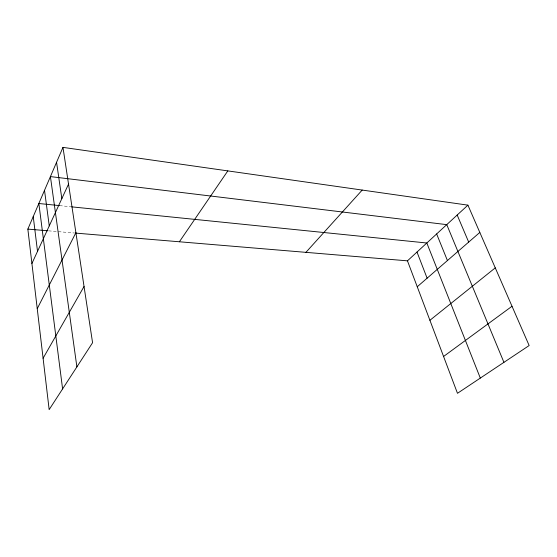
<?xml version="1.0" encoding="UTF-8"?>
<svg xmlns="http://www.w3.org/2000/svg" width="557" height="557" viewBox="0 0 557 557"><rect width="100%" height="100%" fill="white"/><g stroke="black" fill="none" stroke-linecap="round" stroke-linejoin="round"><path stroke-width="0.42" stroke-dasharray="2.79 2.09" d="M48.577 230.842L74.366 233M59.592 205.617L70.795 206.758"/><path stroke-width="0.84" d="M62.969 147.375L92.573 342.722L49.155 409.625L27.85 229.108L62.969 147.375L467.915 205.15L529.15 345.542L457.478 393.298L407.459 260.836L75.23 233.07M31.909 263.517L68.532 184.109M37.242 308.682L75.898 232.687M43.091 358.262L84.044 286.472M179.382 241.773L227.82 170.895M305.925 252.349L362.196 190.069M407.459 260.836L467.915 205.15M417.249 286.758L479.814 232.436M429.913 320.289L495.27 267.868M443.574 356.473L512.022 306.273M27.85 229.108L47.714 230.772M59.592 205.617L38.851 203.507L62.6 388.911M71.651 206.849L426.829 242.998L480.308 378.085M457.179 215.044L468.688 242.093M503.932 362.342L446.763 224.638L50.415 176.59L76.887 366.896M436.646 233.954L447.431 260.551M417.005 252.049L427.108 278.194M56.556 162.289L61.834 198.633M44.518 190.32L49.26 225.891M33.239 216.562L37.514 251.36"/></g></svg>
